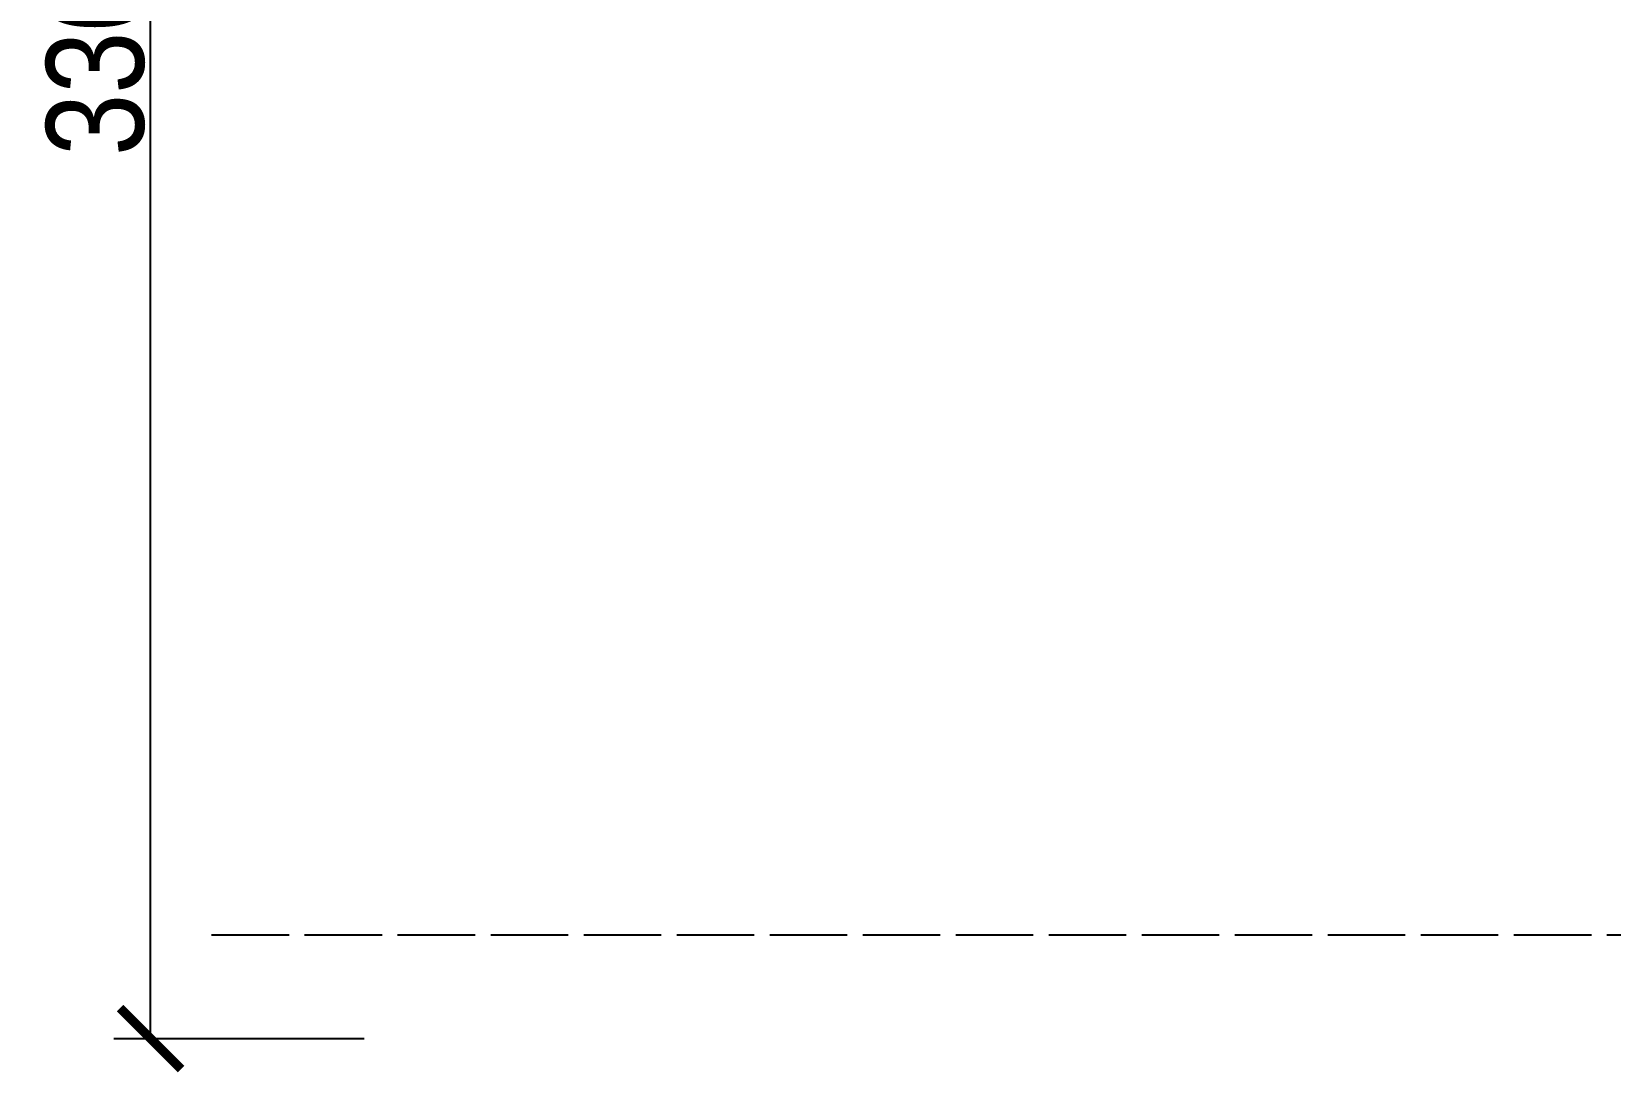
# Model space of a CAD drawing. Header units: millimetres. Extents: x -30 to 165, y -46 to 88.
# Drawn here: x -29.95 to -4.08, y 53.44 to 70.5 of the extents above; entities that cross this region are included whole.
import ezdxf

# ---------------------------------------------------------------- set-up
doc = ezdxf.new("R2010")
doc.units = ezdxf.units.MM
doc.linetypes.add('DASHED', pattern=[1.524, 1.27, -0.254])
doc.layers.add('DIMS', color=3, linetype='CONTINUOUS')
doc.layers.add('HIDDEN', color=8, linetype='DASHED')
doc.styles.add('OpenSansCondensed-Light', font='OpenSansCondensed-Light.ttf')
doc.dimstyles.new('EZDXF', dxfattribs={"dimtxt": 0.25, "dimasz": 0.175, "dimexe": 0.375, "dimexo": 0.125, "dimgap": 0.1, "dimtad": 1, "dimlfac": 100, "dimzin": 12, "dimdsep": 46, "dimtxsty": 'OpenSansCondensed-Light', "dimblk": 'ARCHTICK', "dimcen": 2.5, "dimazin": 3, "dimtfac": 0.5, "dimtmove": 2, "dimatfit": 3})

# ---------------------------------------------------------------- blocks, each defined once
blk = doc.blocks.new('_ARCHTICK')
at = {"color": 0, "linetype": 'BYBLOCK', "const_width": 0.15}
blk.add_lwpolyline([(-0.5, -0.5), (0.5, 0.5)], dxfattribs=at)

msp = doc.modelspace()

# ---------------------------------------------------------------- linework, layer by layer
at = {"layer": 'HIDDEN'}
msp.add_line((-27, 55.69183), (27, 55.69183), dxfattribs=at)

# ---------------------------------------------------------------- dimensions: what is measured, and where the dimension line sits
at = {"layer": 'DIMS'}
msp.add_linear_dim(base=(-28, 53.99183), p1=(-24, 53.99183), p2=(-24, 87.00183), angle=90, dimstyle='EZDXF', override={"dimtxt": 1.6, "dimasz": 1, "dimexe": 0.6, "dimexo": 0.5, "dimdec": 2}, dxfattribs=at).render()

doc.saveas('drawing.dxf')
